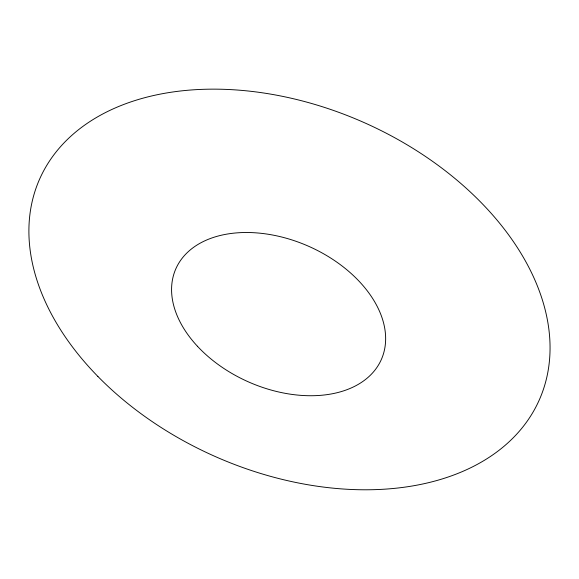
<?xml version="1.0" encoding="UTF-8"?>
<svg xmlns="http://www.w3.org/2000/svg" width="579" height="579" viewBox="0 0 579 579"><rect width="100%" height="100%" fill="white"/><g stroke="black" fill="none" stroke-linecap="round" stroke-linejoin="round"><path stroke-width="0.87" d="M197.439 346.256A112.312 74.184 23.8 0 0 379.614 363.019A112.312 74.184 23.8 0 0 258.77 233.076A112.312 74.184 23.8 0 0 197.439 346.256M97.887 376.444A273.143 182.812 23.8 0 0 538.224 402.26A273.143 182.812 23.8 0 0 232.317 89.702A273.143 182.812 23.8 0 0 97.887 376.444"/></g></svg>
